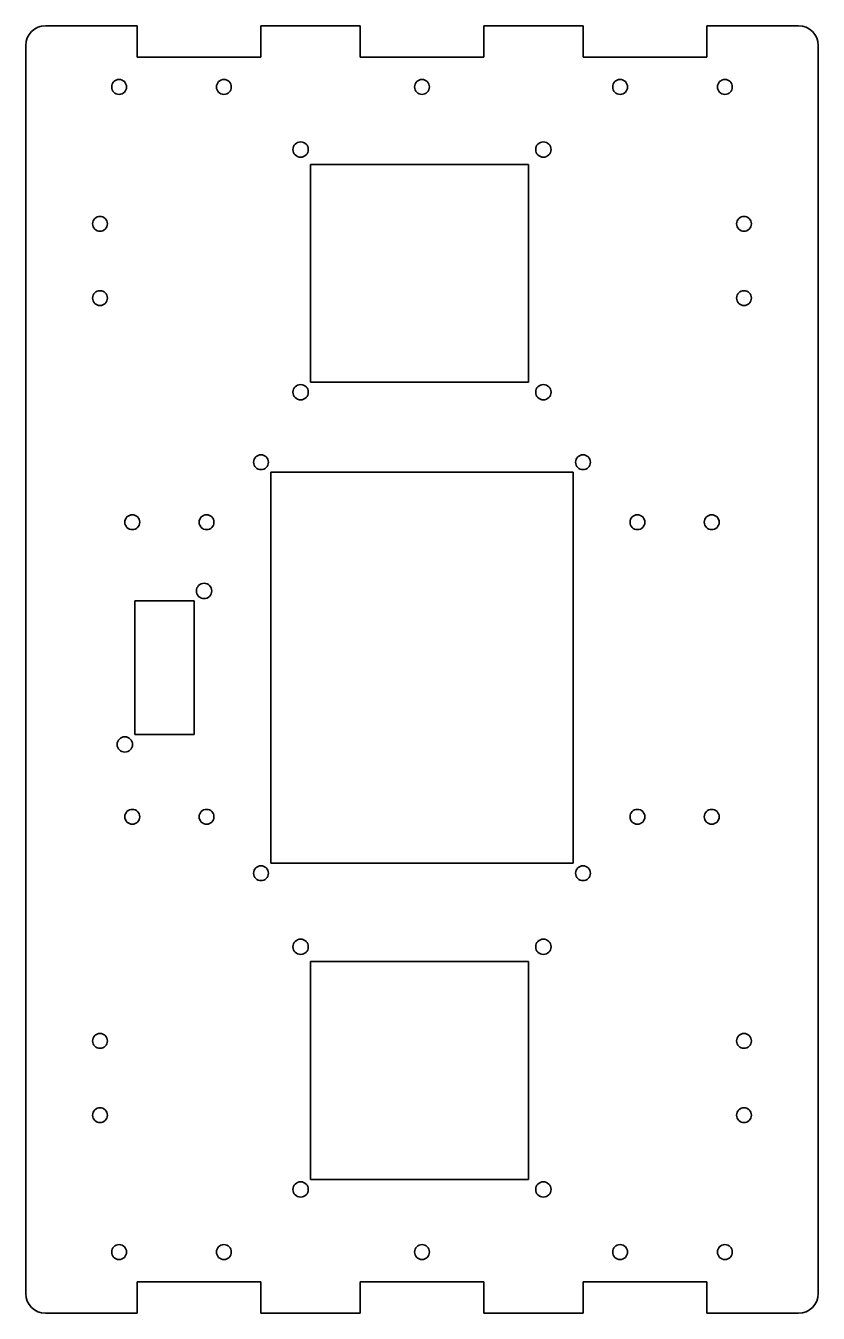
# Model space of a CAD drawing. Header units: millimetres. Extents: x -80 to 80, y -130 to 130.
import ezdxf

# ---------------------------------------------------------------- set-up
doc = ezdxf.new("R2010")
doc.units = ezdxf.units.MM
doc.layers.add('1', color=7, linetype='Continuous', true_color=0xffffff)

msp = doc.modelspace()

# ---------------------------------------------------------------- linework, layer by layer
at = {"layer": '1', "color": 252, "linetype": 'Continuous', "lineweight": 35}
for p, q in [((-57.522755, 130), (-76, 130)), ((-57.522755, 130), (-57.522755, 123.65)), ((-12.5, 130), (-32.522755, 130)), ((-32.522755, 123.65), (-32.522755, 130)), ((-12.5, 130), (-12.5, 123.65)), ((32.522755, 130), (12.5, 130)), ((12.5, 123.65), (12.5, 130)), ((32.522755, 130), (32.522755, 123.65)), ((57.522755, 123.65), (57.522755, 130)), ((76, 130), (57.522755, 130)), ((-80, 126), (-80, -126)), ((80, -126), (80, 126)), ((-57.522755, 123.65), (-32.522755, 123.65)), ((-12.5, 123.65), (12.5, 123.65)), ((32.522755, 123.65), (57.522755, 123.65)), ((-22.5, 102), (-22.5, 58)), ((21.5, 102), (-22.5, 102)), ((21.5, 58), (21.5, 102)), ((-22.5, 58), (21.5, 58)), ((-30.5, 39.859969), (30.5, 39.859969)), ((-30.5, -39.140031), (-30.5, 39.859969)), ((30.5, 39.859969), (30.5, -39.140031)), ((-58, -13.140031), (-58, 13.859969)), ((-58, 13.859969), (-46, 13.859969)), ((-46, 13.859969), (-46, -13.140031)), ((-46, -13.140031), (-58, -13.140031)), ((30.5, -39.140031), (-30.5, -39.140031)), ((-22.5, -59), (21.5, -59)), ((-22.5, -103), (-22.5, -59)), ((21.5, -59), (21.5, -103)), ((21.5, -103), (-22.5, -103)), ((-57.522755, -123.65), (-57.522755, -130)), ((-32.522755, -123.65), (-57.522755, -123.65)), ((-32.522755, -130), (-32.522755, -123.65)), ((12.5, -123.65), (-12.5, -123.65)), ((-12.5, -123.65), (-12.5, -130)), ((12.5, -130), (12.5, -123.65)), ((57.522755, -123.65), (32.522755, -123.65)), ((32.522755, -123.65), (32.522755, -130)), ((57.522755, -130), (57.522755, -123.65)), ((-76, -130), (-57.522755, -130)), ((-32.522755, -130), (-12.5, -130)), ((12.5, -130), (32.522755, -130)), ((57.522755, -130), (76, -130))]:
    msp.add_line(p, q, dxfattribs=at)
for centre, radius in [((-61.15, 117.65), 1.5), ((-40, 117.65), 1.5), ((0, 117.65), 1.5), ((40, 117.65), 1.5), ((61.15, 117.65), 1.5), ((-24.5, 105), 1.55), ((24.5, 105), 1.55), ((-65, 90), 1.5), ((65, 90), 1.5), ((-65, 75), 1.5), ((65, 75), 1.5), ((-24.5, 56), 1.55), ((24.5, 56), 1.55), ((-32.5, 41.859969), 1.5), ((32.5, 41.859969), 1.5), ((-58.5, 29.75), 1.5), ((-43.5, 29.75), 1.5), ((43.5, 29.75), 1.5), ((58.5, 29.75), 1.5), ((-44, 15.859969), 1.55), ((-60, -15.140031), 1.55), ((-58.5, -29.75), 1.5), ((-43.5, -29.75), 1.5), ((43.5, -29.75), 1.5), ((58.5, -29.75), 1.5), ((-32.5, -41.140031), 1.5), ((32.5, -41.140031), 1.5), ((-24.5, -56), 1.55), ((24.5, -56), 1.55), ((-65, -75), 1.5), ((65, -75), 1.5), ((-65, -90), 1.5), ((65, -90), 1.5), ((-24.5, -105), 1.55), ((24.5, -105), 1.55), ((-61.15, -117.65), 1.5), ((-40, -117.65), 1.5), ((0, -117.65), 1.5), ((40, -117.65), 1.5), ((61.15, -117.65), 1.5)]:
    msp.add_circle(centre, radius, dxfattribs=at)
for centre, start, end in [((-76, 126), 90, 180), ((76, 126), 0, 90), ((-76, -126), 180, 270), ((76, -126), 270, 0)]:
    msp.add_arc(centre, 4, start, end, dxfattribs=at)

doc.saveas('drawing.dxf')
